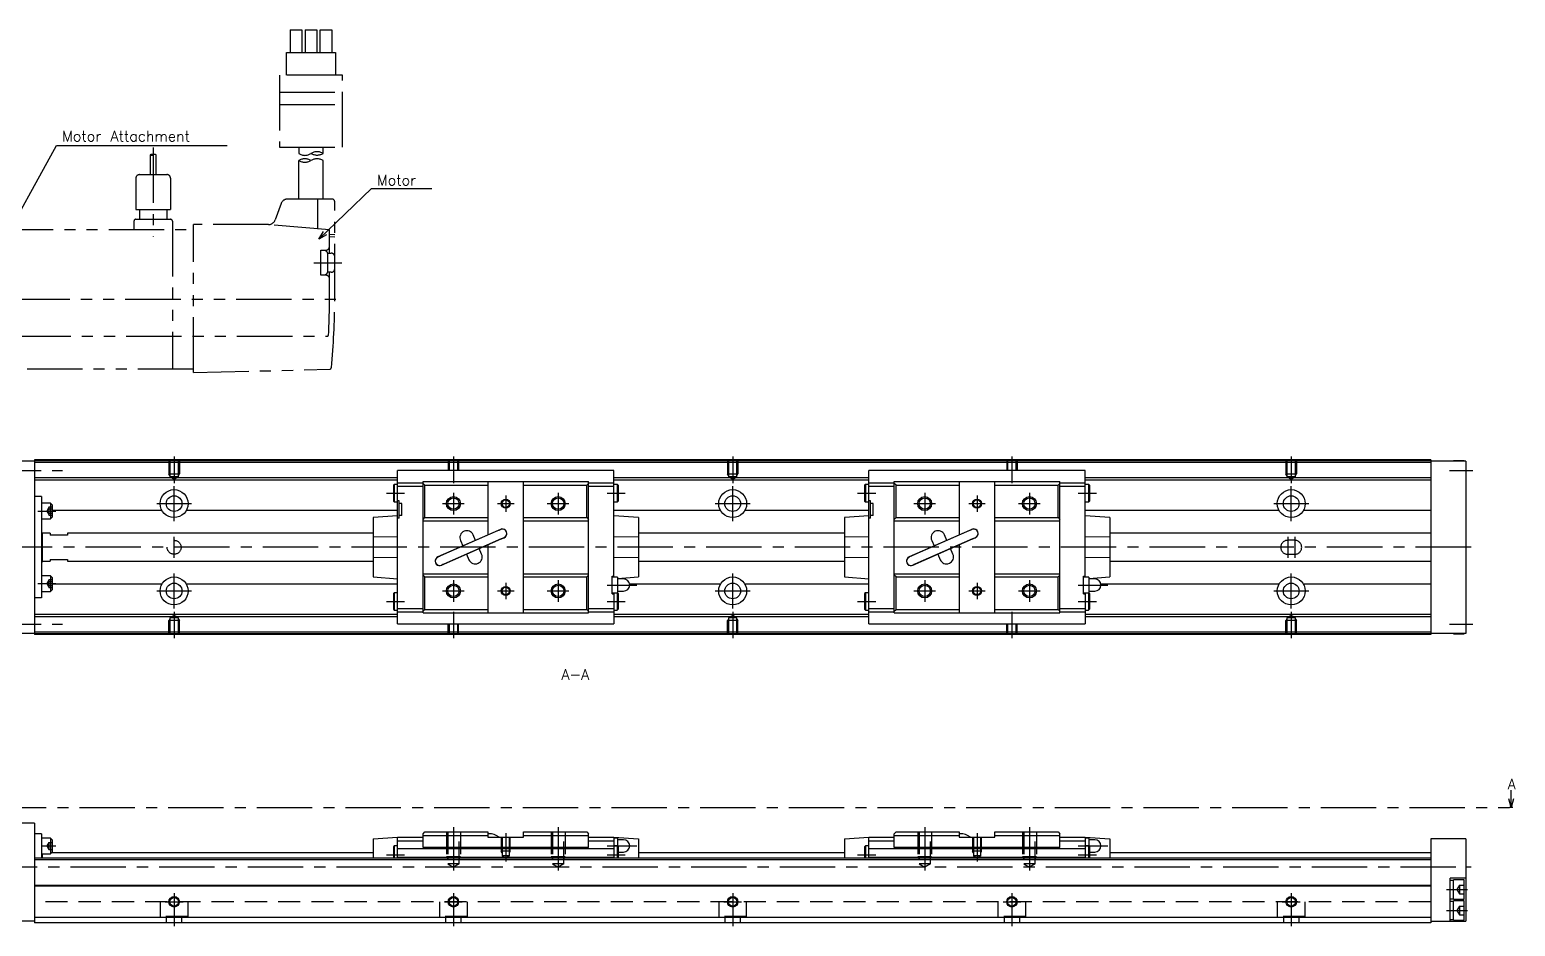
# Model space of a CAD drawing. Extents: x -2 to 668, y -8 to 266.
# Drawn here: x 242.2 to 667.7, y 9 to 265.7 of the extents above; entities that cross this region are included whole.
import ezdxf

# ---------------------------------------------------------------- set-up
doc = ezdxf.new("R2010")
doc.units = 0
doc.header["$LTSCALE"] = 0.5
for name, pattern in [('CENTER', [50.8, 31.75, -6.35, 6.35, -6.35]), ('DASHED', [19.05, 12.7, -6.35]), ('PHANTOM', [63.5, 31.75, -6.35, 6.35, -6.35, 6.35, -6.35])]:
    doc.linetypes.add(name, pattern=pattern)
for name, color, linetype in [('MSM_CENTER', 1, 'CENTER'), ('MSM_CONTINUOUS', 7, 'CONTINUOUS'), ('MSM_DASHED', 4, 'DASHED'), ('MSM_IMAGINARY', 6, 'PHANTOM'), ('MSM_NARROW', 5, 'CONTINUOUS'), ('MSM_PART_NUMBER', 7, 'CONTINUOUS')]:
    doc.layers.add(name, color=color, linetype=linetype)
doc.styles.get("Standard").update_dxf_attribs({"font": 'txt.shx', "height": 3, "bigfont": 'bigfont.shx'})

msp = doc.modelspace()

# ---------------------------------------------------------------- linework, layer by layer
at = {"layer": 'MSM_CENTER'}
for p, q in [((283.55, 143.5), (283.55, 135.87)), ((363.55, 143.5), (363.55, 135.87)), ((443.55, 143.5), (443.55, 135.87)), ((523.55, 143.5), (523.55, 135.87)), ((603.55, 143.5), (603.55, 135.87)), ((229.55, 139.5), (251.55, 139.5)), ((648.85, 139.5), (655.55, 139.5)), ((283.55, 125), (283.55, 135)), ((344.35, 133), (349.55, 133)), ((363.55, 133.1), (363.55, 126.9)), ((378.55, 132.37), (378.55, 127.64)), ((393.55, 133.1), (393.55, 126.9)), ((407.55, 133), (412.75, 133)), ((443.55, 125), (443.55, 135)), ((479.35, 133), (484.55, 133)), ((498.55, 133.1), (498.55, 126.9)), ((513.55, 132.37), (513.55, 127.64)), ((528.55, 133.1), (528.55, 126.9)), ((542.55, 133), (547.75, 133)), ((603.55, 125), (603.55, 135)), ((244.55, 127.89), (249.65, 127.89)), ((278.55, 130), (288.55, 130)), ((360.45, 130), (366.65, 130)), ((376.19, 130), (380.92, 130)), ((390.45, 130), (396.65, 130)), ((438.55, 130), (448.55, 130)), ((495.45, 130), (501.65, 130)), ((511.19, 130), (515.92, 130)), ((525.45, 130), (531.65, 130)), ((598.55, 130), (608.55, 130)), ((283.55, 114.5), (283.55, 120.5)), ((602.55, 120.5), (602.55, 114.5)), ((604.55, 120.5), (604.55, 114.5)), ((655.05, 117.5), (200.05, 117.5)), ((244.55, 107.11), (249.65, 107.11)), ((283.55, 100), (283.55, 110)), ((363.55, 108.1), (363.55, 101.9)), ((378.55, 107.37), (378.55, 102.64)), ((393.55, 108.1), (393.55, 101.9)), ((407.55, 106.7), (416.05, 106.7)), ((443.55, 100), (443.55, 110)), ((498.55, 108.1), (498.55, 101.9)), ((513.55, 107.37), (513.55, 102.64)), ((528.55, 108.1), (528.55, 101.9)), ((542.55, 106.7), (551.05, 106.7)), ((603.55, 100), (603.55, 110)), ((278.55, 105), (288.55, 105)), ((360.45, 105), (366.65, 105)), ((376.19, 105), (380.92, 105)), ((390.45, 105), (396.65, 105)), ((438.55, 105), (448.55, 105)), ((495.45, 105), (501.65, 105)), ((511.19, 105), (515.92, 105)), ((525.45, 105), (531.65, 105)), ((598.55, 105), (608.55, 105)), ((283.55, 99.01), (283.55, 91.5)), ((344.35, 102), (349.55, 102)), ((363.55, 99.01), (363.55, 91.5)), ((407.55, 102), (412.75, 102)), ((443.55, 99.01), (443.55, 91.5)), ((479.35, 102), (484.55, 102)), ((523.55, 99.01), (523.55, 91.5)), ((542.55, 102), (547.75, 102)), ((603.55, 99.01), (603.55, 91.5)), ((229.55, 95.5), (251.55, 95.5)), ((648.85, 95.5), (655.55, 95.5)), ((231.05, 43), (666.05, 43)), ((363.55, 37.35), (363.55, 24.96)), ((378.55, 35.7), (378.55, 27.54)), ((393.55, 37.35), (393.55, 24.96)), ((498.55, 37.35), (498.55, 24.96)), ((513.55, 35.7), (513.55, 27.54)), ((528.55, 37.35), (528.55, 24.96)), ((245.55, 32), (249.65, 32)), ((407.55, 32), (416.05, 32)), ((542.55, 32), (551.05, 32)), ((203.05, 26), (655.05, 26)), ((344.35, 29.5), (349.55, 29.5)), ((407.55, 29.5), (412.75, 29.5)), ((479.35, 29.5), (484.55, 29.5)), ((542.55, 29.5), (547.75, 29.5)), ((283.55, 18.5), (283.55, 9)), ((363.55, 18.5), (363.55, 9)), ((443.55, 18.5), (443.55, 9)), ((523.55, 18.5), (523.55, 9)), ((603.55, 18.5), (603.55, 9)), ((648.05, 19.5), (654.05, 19.5)), ((281.02, 16), (286.09, 16)), ((361.02, 16), (366.09, 16)), ((441.02, 16), (446.09, 16)), ((521.02, 16), (526.09, 16)), ((600.98, 16), (606.13, 16)), ((648.05, 13.5), (654.05, 13.5))]:
    msp.add_line(p, q, dxfattribs=at)
at = {"layer": 'MSM_CONTINUOUS'}
for p, q in [((243.55, 142.2), (231.05, 142.2)), ((243.55, 142.5), (243.55, 92.5)), ((643.55, 142.5), (243.55, 142.5)), ((643.55, 142.3), (243.55, 142.3)), ((643.55, 141.8), (243.55, 141.8)), ((643.55, 142.5), (643.55, 92.5)), ((653.55, 142.2), (643.55, 142.2)), ((650.05, 142.2), (650.05, 142.25)), ((653.05, 142.25), (650.05, 142.25)), ((653.05, 142.2), (653.05, 142.25)), ((653.55, 142.2), (653.55, 92.8)), ((347.55, 137.4), (243.55, 137.4)), ((347.55, 136.7), (243.55, 136.7)), ((409.55, 139.45), (347.55, 139.45)), ((347.55, 95.55), (347.55, 139.45)), ((354.85, 98.7), (354.85, 136.3)), ((354.85, 136.3), (402.25, 136.3)), ((373.45, 136.3), (373.45, 121.05)), ((383.65, 98.7), (383.65, 136.3)), ((402.25, 98.7), (402.25, 136.3)), ((409.55, 108.95), (409.55, 139.45)), ((482.55, 137.4), (409.55, 137.4)), ((482.55, 136.7), (409.55, 136.7)), ((544.55, 139.45), (482.55, 139.45)), ((482.55, 95.55), (482.55, 139.45)), ((489.85, 98.7), (489.85, 136.3)), ((489.85, 136.3), (537.25, 136.3)), ((508.45, 136.3), (508.45, 121.05)), ((518.65, 98.7), (518.65, 136.3)), ((537.25, 98.7), (537.25, 136.3)), ((544.55, 108.95), (544.55, 139.45)), ((643.55, 137.4), (544.55, 137.4)), ((643.55, 136.7), (544.55, 136.7)), ((245.55, 132), (243.55, 132)), ((245.55, 132), (245.55, 103)), ((346.6, 135.5), (346.35, 135.25)), ((346.35, 135.25), (346.35, 130.75)), ((347.55, 135.5), (346.6, 135.5)), ((346.6, 135.5), (346.6, 130.5)), ((347.55, 136), (354.85, 136)), ((347.55, 135), (354.85, 135)), ((355.35, 135.3), (354.85, 135.8)), ((355.35, 126), (355.35, 135.3)), ((355.35, 135.3), (373.45, 135.3)), ((383.65, 135.3), (401.75, 135.3)), ((402.25, 135.8), (401.75, 135.3)), ((401.75, 126), (401.75, 135.3)), ((402.25, 136), (409.55, 136)), ((402.25, 135), (409.55, 135)), ((410.5, 135.5), (409.55, 135.5)), ((410.5, 135.5), (410.5, 130.5)), ((410.75, 135.25), (410.5, 135.5)), ((410.75, 135.25), (410.75, 130.75)), ((481.6, 135.5), (481.35, 135.25)), ((481.35, 135.25), (481.35, 130.75)), ((482.55, 135.5), (481.6, 135.5)), ((481.6, 135.5), (481.6, 130.5)), ((482.55, 136), (489.85, 136)), ((482.55, 135), (489.85, 135)), ((490.35, 135.3), (489.85, 135.8)), ((490.35, 126), (490.35, 135.3)), ((490.35, 135.3), (508.45, 135.3)), ((518.65, 135.3), (536.75, 135.3)), ((537.25, 135.8), (536.75, 135.3)), ((536.75, 126), (536.75, 135.3)), ((537.25, 136), (544.55, 136)), ((537.25, 135), (544.55, 135)), ((545.5, 135.5), (544.55, 135.5)), ((545.5, 135.5), (545.5, 130.5)), ((545.75, 135.25), (545.5, 135.5)), ((545.75, 135.25), (545.75, 130.75)), ((248.15, 130.14), (245.55, 130.14)), ((248.15, 130.14), (248.15, 125.64)), ((248.65, 129.64), (248.15, 130.14)), ((248.65, 129.64), (248.65, 126.14)), ((280.07, 128.04), (248.65, 128.04)), ((347.55, 128.04), (287.04, 128.04)), ((346.35, 130.75), (346.6, 130.5)), ((346.6, 130.5), (347.55, 130.5)), ((348.05, 130.8), (347.55, 130.8)), ((348.05, 125.8), (348.05, 130.8)), ((348.75, 130), (348.05, 130)), ((348.75, 126.6), (348.75, 130)), ((409.55, 130.5), (410.5, 130.5)), ((440.07, 128.04), (409.55, 128.04)), ((410.5, 130.5), (410.75, 130.75)), ((482.55, 128.04), (447.04, 128.04)), ((481.35, 130.75), (481.6, 130.5)), ((481.6, 130.5), (482.55, 130.5)), ((483.05, 130.8), (482.55, 130.8)), ((483.05, 125.8), (483.05, 130.8)), ((483.75, 130), (483.05, 130)), ((483.75, 126.6), (483.75, 130)), ((544.55, 130.5), (545.5, 130.5)), ((600.07, 128.04), (544.55, 128.04)), ((545.5, 130.5), (545.75, 130.75)), ((643.55, 128.04), (607.04, 128.04)), ((245.55, 125.64), (248.15, 125.64)), ((248.15, 125.64), (248.65, 126.14)), ((347.55, 126.5), (340.55, 126)), ((340.55, 126), (340.55, 109)), ((348.05, 125.8), (347.55, 125.8)), ((348.75, 126.6), (348.05, 126.6)), ((354.85, 125.5), (355.35, 126)), ((354.85, 125.1), (373.45, 125.1)), ((355.35, 126), (373.45, 126)), ((383.65, 126), (401.75, 126)), ((383.65, 125.1), (402.25, 125.1)), ((401.75, 126), (402.25, 125.5)), ((416.55, 126), (409.55, 126.5)), ((416.55, 126), (416.55, 109)), ((482.55, 126.5), (475.55, 126)), ((475.55, 126), (475.55, 109)), ((483.05, 125.8), (482.55, 125.8)), ((483.75, 126.6), (483.05, 126.6)), ((489.85, 125.5), (490.35, 126)), ((489.85, 125.1), (508.45, 125.1)), ((490.35, 126), (508.45, 126)), ((518.65, 126), (536.75, 126)), ((518.65, 125.1), (537.25, 125.1)), ((536.75, 126), (537.25, 125.5)), ((551.55, 126), (544.55, 126.5)), ((551.55, 126), (551.55, 109)), ((245.75, 121.75), (245.55, 121.75)), ((245.75, 121.75), (245.75, 113.25)), ((248.05, 121.5), (245.75, 121.5)), ((248.05, 121.5), (248.05, 121)), ((253.05, 121), (248.05, 121)), ((253.05, 121.5), (253.05, 121)), ((340.55, 121.5), (253.05, 121.5)), ((347.55, 120.46), (340.55, 120.37)), ((377.08, 122.64), (359.08, 114.74)), ((376.35, 122.27), (359.85, 115.02)), ((360.13, 112.36), (378.13, 120.26)), ((360.86, 112.73), (377.36, 119.98)), ((365.57, 119.44), (366.25, 117.89)), ((369.91, 119.49), (369.23, 121.05)), ((377.1, 122.59), (376.78, 122.45)), ((377.78, 120.16), (378.11, 120.31)), ((416.55, 120.37), (409.55, 120.46)), ((475.55, 121.5), (416.55, 121.5)), ((482.55, 120.46), (475.55, 120.37)), ((512.08, 122.64), (494.08, 114.74)), ((511.35, 122.27), (494.85, 115.02)), ((495.13, 112.36), (513.13, 120.26)), ((495.86, 112.73), (512.36, 119.98)), ((500.57, 119.44), (501.25, 117.89)), ((504.91, 119.49), (504.23, 121.05)), ((512.1, 122.59), (511.78, 122.45)), ((512.78, 120.16), (513.11, 120.31)), ((551.55, 120.37), (544.55, 120.46)), ((643.55, 121.5), (551.55, 121.5)), ((367.3, 115.51), (367.98, 113.95)), ((371.64, 115.56), (370.96, 117.11)), ((373.45, 118.21), (373.45, 98.7)), ((502.3, 115.51), (502.98, 113.95)), ((506.64, 115.56), (505.96, 117.11)), ((508.45, 118.21), (508.45, 98.7)), ((245.55, 113.25), (245.75, 113.25)), ((245.75, 113.5), (248.05, 113.5)), ((248.05, 114), (253.05, 114)), ((248.05, 114), (248.05, 113.5)), ((253.05, 114), (253.05, 113.5)), ((253.05, 113.5), (340.55, 113.5)), ((340.55, 114.63), (347.55, 114.54)), ((359.43, 114.84), (359.1, 114.69)), ((360.11, 112.41), (360.43, 112.55)), ((409.55, 114.54), (416.55, 114.63)), ((416.55, 113.5), (475.55, 113.5)), ((475.55, 114.63), (482.55, 114.54)), ((494.43, 114.84), (494.1, 114.69)), ((495.11, 112.41), (495.43, 112.55)), ((544.55, 114.54), (551.55, 114.63)), ((551.55, 113.5), (643.55, 113.5)), ((248.15, 109.36), (245.55, 109.36)), ((248.15, 109.36), (248.15, 104.86)), ((248.65, 108.86), (248.15, 109.36)), ((248.65, 108.86), (248.65, 105.36)), ((280.07, 106.96), (248.65, 106.96)), ((347.55, 106.96), (287.04, 106.96)), ((340.55, 109), (347.55, 108.5)), ((354.85, 109.9), (373.45, 109.9)), ((355.35, 109), (354.85, 109.5)), ((355.35, 109), (373.45, 109)), ((355.35, 99.7), (355.35, 109)), ((383.65, 109.9), (402.25, 109.9)), ((383.65, 109), (401.75, 109)), ((402.25, 109.5), (401.75, 109)), ((401.75, 99.7), (401.75, 109)), ((409.05, 109.2), (409.55, 109.2)), ((409.05, 104.2), (409.05, 109.2)), ((410.55, 108.95), (409.05, 108.95)), ((410.55, 108.57), (416.55, 109)), ((410.55, 108.95), (410.55, 104.45)), ((412.3, 108.45), (410.55, 108.45)), ((440.07, 106.96), (414.03, 106.96)), ((482.55, 106.96), (447.04, 106.96)), ((475.55, 109), (482.55, 108.5)), ((489.85, 109.9), (508.45, 109.9)), ((490.35, 109), (489.85, 109.5)), ((490.35, 109), (508.45, 109)), ((490.35, 99.7), (490.35, 109)), ((518.65, 109.9), (537.25, 109.9)), ((518.65, 109), (536.75, 109)), ((537.25, 109.5), (536.75, 109)), ((536.75, 99.7), (536.75, 109)), ((544.05, 109.2), (544.55, 109.2)), ((544.05, 104.2), (544.05, 109.2)), ((545.55, 108.95), (544.05, 108.95)), ((545.55, 108.57), (551.55, 109)), ((545.55, 108.95), (545.55, 104.45)), ((547.3, 108.45), (545.55, 108.45)), ((600.07, 106.96), (549.03, 106.96)), ((643.55, 106.96), (607.04, 106.96)), ((245.55, 103), (243.55, 103)), ((245.55, 104.86), (248.15, 104.86)), ((248.15, 104.86), (248.65, 105.36)), ((346.6, 104.5), (346.35, 104.25)), ((346.35, 104.25), (346.35, 99.75)), ((346.6, 104.5), (346.6, 99.5)), ((347.55, 104.5), (346.6, 104.5)), ((409.05, 104.45), (410.55, 104.45)), ((409.05, 104.2), (409.55, 104.2)), ((409.55, 104.45), (409.55, 95.55)), ((410.5, 104.45), (410.5, 99.5)), ((410.55, 104.95), (412.3, 104.95)), ((410.75, 104.25), (410.55, 104.45)), ((410.75, 104.25), (410.75, 99.75)), ((481.6, 104.5), (481.35, 104.25)), ((481.35, 104.25), (481.35, 99.75)), ((481.6, 104.5), (481.6, 99.5)), ((482.55, 104.5), (481.6, 104.5)), ((544.05, 104.45), (545.55, 104.45)), ((544.05, 104.2), (544.55, 104.2)), ((544.55, 104.45), (544.55, 95.55)), ((545.5, 104.45), (545.5, 99.5)), ((545.55, 104.95), (547.3, 104.95)), ((545.75, 104.25), (545.55, 104.45)), ((545.75, 104.25), (545.75, 99.75)), ((347.55, 98.3), (243.55, 98.3)), ((346.35, 99.75), (346.6, 99.5)), ((346.6, 99.5), (347.55, 99.5)), ((347.55, 100), (354.85, 100)), ((347.55, 99), (354.85, 99)), ((354.85, 99.2), (355.35, 99.7)), ((354.85, 98.7), (402.25, 98.7)), ((355.35, 99.7), (373.45, 99.7)), ((383.65, 99.7), (401.75, 99.7)), ((401.75, 99.7), (402.25, 99.2)), ((402.25, 100), (409.55, 100)), ((402.25, 99), (409.55, 99)), ((409.55, 99.5), (410.5, 99.5)), ((482.55, 98.3), (409.55, 98.3)), ((410.5, 99.5), (410.75, 99.75)), ((481.35, 99.75), (481.6, 99.5)), ((481.6, 99.5), (482.55, 99.5)), ((482.55, 100), (489.85, 100)), ((482.55, 99), (489.85, 99)), ((489.85, 99.2), (490.35, 99.7)), ((489.85, 98.7), (537.25, 98.7)), ((490.35, 99.7), (508.45, 99.7)), ((518.65, 99.7), (536.75, 99.7)), ((536.75, 99.7), (537.25, 99.2)), ((537.25, 100), (544.55, 100)), ((537.25, 99), (544.55, 99)), ((544.55, 99.5), (545.5, 99.5)), ((643.55, 98.3), (544.55, 98.3)), ((545.5, 99.5), (545.75, 99.75)), ((347.55, 97.6), (243.55, 97.6)), ((347.55, 95.55), (409.55, 95.55)), ((482.55, 97.6), (409.55, 97.6)), ((482.55, 95.55), (544.55, 95.55)), ((643.55, 97.6), (544.55, 97.6)), ((243.55, 92.8), (231.05, 92.8)), ((643.55, 93.2), (243.55, 93.2)), ((643.55, 92.7), (243.55, 92.7)), ((643.55, 92.5), (243.55, 92.5)), ((653.55, 92.8), (643.55, 92.8)), ((650.05, 92.75), (650.05, 92.8)), ((650.05, 92.75), (653.05, 92.75)), ((653.05, 92.75), (653.05, 92.8)), ((666.55, 43), (666.55, 48)), ((666.55, 43), (665.88, 45.5)), ((667.05, 43), (666.05, 43)), ((667.22, 45.5), (666.55, 43)), ((243.55, 38.5), (233.05, 38.5)), ((243.55, 38.5), (243.55, 10)), ((245.55, 35.5), (243.55, 35.5)), ((245.55, 35.5), (245.55, 28.5)), ((248.15, 34.25), (245.55, 34.25)), ((248.65, 33.75), (248.15, 34.25)), ((248.15, 34.25), (248.15, 29.75)), ((340.55, 34), (347.55, 34.5)), ((347.55, 28.5), (347.55, 34.5)), ((347.55, 34.5), (354.85, 34.5)), ((354.85, 35.5), (355.35, 36)), ((354.85, 31.59), (354.85, 35.5)), ((354.85, 35), (373.45, 35)), ((355.35, 36), (373.45, 36)), ((373.45, 36), (373.45, 34.5)), ((373.71, 35.5), (373.45, 35.5)), ((373.45, 34.5), (383.65, 34.5)), ((383.65, 34.5), (383.65, 36)), ((383.65, 36), (401.75, 36)), ((383.65, 35), (402.25, 35)), ((401.75, 36), (402.25, 35.5)), ((402.25, 31.59), (402.25, 35.5)), ((402.25, 34.5), (409.55, 34.5)), ((409.55, 34.5), (416.55, 34)), ((409.55, 34.5), (409.55, 28.5)), ((410.55, 34.25), (409.55, 34.25)), ((410.55, 34.25), (410.55, 31.95)), ((475.55, 34), (482.55, 34.5)), ((482.55, 28.5), (482.55, 34.5)), ((482.55, 34.5), (489.85, 34.5)), ((489.85, 35.5), (490.35, 36)), ((489.85, 31.59), (489.85, 35.5)), ((489.85, 35), (508.45, 35)), ((490.35, 36), (508.45, 36)), ((508.45, 36), (508.45, 34.5)), ((508.71, 35.5), (508.45, 35.5)), ((508.45, 34.5), (518.65, 34.5)), ((518.65, 34.5), (518.65, 36)), ((518.65, 36), (536.75, 36)), ((518.65, 35), (537.25, 35)), ((536.75, 36), (537.25, 35.5)), ((537.25, 31.59), (537.25, 35.5)), ((537.25, 34.5), (544.55, 34.5)), ((544.55, 34.5), (551.55, 34)), ((544.55, 34.5), (544.55, 28.5)), ((545.55, 34.25), (544.55, 34.25)), ((545.55, 34.25), (545.55, 31.95)), ((248.15, 29.75), (248.65, 30.25)), ((340.55, 30), (248.4, 30)), ((248.65, 33.75), (248.65, 30.25)), ((340.55, 34), (340.55, 28.5)), ((346.6, 32), (346.35, 31.75)), ((346.35, 31.75), (346.35, 28.5)), ((347.55, 32), (346.6, 32)), ((346.6, 32), (346.6, 28.5)), ((347.55, 33.5), (354.85, 33.5)), ((347.55, 31.3), (409.55, 31.3)), ((402.25, 31.59), (354.85, 31.59)), ((402.25, 33.5), (409.55, 33.5)), ((410.5, 32), (409.55, 32)), ((410.75, 31.75), (410.5, 32)), ((410.5, 32), (410.5, 28.5)), ((412.3, 33.75), (410.55, 33.75)), ((410.75, 31.75), (410.75, 28.5)), ((410.75, 30.25), (412.3, 30.25)), ((416.55, 34), (416.55, 28.5)), ((475.55, 30), (416.55, 30)), ((475.55, 34), (475.55, 28.5)), ((481.6, 32), (481.35, 31.75)), ((481.35, 31.75), (481.35, 28.5)), ((482.55, 32), (481.6, 32)), ((481.6, 32), (481.6, 28.5)), ((482.55, 33.5), (489.85, 33.5)), ((482.55, 31.3), (544.55, 31.3)), ((537.25, 31.59), (489.85, 31.59)), ((537.25, 33.5), (544.55, 33.5)), ((545.5, 32), (544.55, 32)), ((545.75, 31.75), (545.5, 32)), ((545.5, 32), (545.5, 28.5)), ((547.3, 33.75), (545.55, 33.75)), ((545.75, 31.75), (545.75, 28.5)), ((545.75, 30.25), (547.3, 30.25)), ((551.55, 34), (551.55, 28.5)), ((643.55, 30), (551.55, 30)), ((653.55, 34), (643.55, 34)), ((643.55, 34), (643.55, 10)), ((653.55, 34), (653.55, 10.5)), ((643.55, 28.5), (243.55, 28.5)), ((643.55, 28), (243.55, 28)), ((245.55, 29.75), (248.15, 29.75)), ((245.75, 29.75), (245.75, 28.5)), ((347.55, 28.8), (409.55, 28.8)), ((482.55, 28.8), (544.55, 28.8)), ((649.05, 10.5), (649.05, 22.75)), ((653.55, 22.75), (649.05, 22.75)), ((650.05, 22.1), (649.05, 22.1)), ((650.05, 16.75), (650.05, 22.25)), ((653.05, 22.25), (650.05, 22.25)), ((653.05, 16.75), (653.05, 22.25)), ((643.55, 20.7), (243.55, 20.7)), ((643.55, 20.5), (243.55, 20.5)), ((649.05, 16.9), (650.05, 16.9)), ((650.05, 16.1), (649.05, 16.1)), ((650.05, 16.75), (653.05, 16.75)), ((650.05, 10.75), (650.05, 16.25)), ((653.05, 16.25), (650.05, 16.25)), ((653.05, 10.75), (653.05, 16.25)), ((243.55, 10.5), (231.05, 10.5)), ((643.55, 11.5), (243.55, 11.5)), ((643.55, 10), (243.55, 10)), ((643.55, 10.5), (653.55, 10.5)), ((649.05, 10.9), (650.05, 10.9)), ((650.05, 10.75), (653.05, 10.75))]:
    msp.add_line(p, q, dxfattribs=at)
for centre, radius in [((283.55, 130), 4), ((283.55, 130), 2.25), ((443.55, 130), 4), ((443.55, 130), 2.25), ((603.55, 130), 4), ((603.55, 130), 2.25), ((363.55, 130), 1.62), ((378.55, 130), 1.06), ((393.55, 130), 1.62), ((498.55, 130), 1.62), ((513.55, 130), 1.06), ((528.55, 130), 1.62), ((283.55, 105), 4), ((283.55, 105), 2.25), ((363.55, 105), 1.62), ((393.55, 105), 1.62), ((443.55, 105), 4), ((443.55, 105), 2.25), ((498.55, 105), 1.62), ((528.55, 105), 1.62), ((603.55, 105), 4), ((603.55, 105), 2.25), ((378.55, 105), 1.06), ((513.55, 105), 1.06), ((283.55, 16), 1.23), ((363.55, 16), 1.23), ((443.55, 16), 1.23), ((523.55, 16), 1.23), ((603.55, 16), 1.23)]:
    msp.add_circle(centre, radius, dxfattribs=at)
for centre, radius, start, end in [((367.4, 120.25), 2, 23.6961, 203.6961), ((377.75, 118.6), 3.92, 105.6343, 110.9103), ((377.6, 121.45), 1.3, 272.968, 134.4242), ((377.6, 121.45), 1.25, 293.6961, 113.6961), ((376.64, 121.62), 1.8, 293.3543, 304.8918), ((502.4, 120.25), 2, 23.6961, 203.6961), ((512.75, 118.6), 3.92, 105.6343, 110.9103), ((512.6, 121.45), 1.3, 272.968, 134.4242), ((512.6, 121.45), 1.25, 293.6961, 113.6961), ((511.64, 121.62), 1.8, 293.3543, 304.8918), ((363.56, 108), 7.94, 117.8361, 120.4339), ((369.81, 114.75), 2, 203.6961, 23.6961), ((498.56, 108), 7.94, 117.8361, 120.4339), ((504.81, 114.75), 2, 203.6961, 23.6961), ((359.6, 113.55), 1.3, 92.968, 314.4242), ((359.6, 113.55), 1.25, 113.6961, 293.6961), ((360.12, 114.4), 1.82, 282.5713, 293.9767), ((494.6, 113.55), 1.3, 92.968, 314.4242), ((494.6, 113.55), 1.25, 113.6961, 293.6961), ((495.12, 114.4), 1.82, 282.5713, 293.9767), ((412.3, 106.7), 1.75, 270, 90), ((547.3, 106.7), 1.75, 270, 90), ((373.68, 30.53), 4.97, 53.0275, 89.6143), ((508.68, 30.53), 4.97, 53.0275, 89.6143), ((412.3, 32), 1.75, 270, 90), ((547.3, 32), 1.75, 270, 90)]:
    msp.add_arc(centre, radius, start, end, dxfattribs=at)
at = {"layer": 'MSM_DASHED'}
for p, q in [((282.05, 142.5), (282.05, 138.5)), ((282.32, 142.5), (282.32, 137.7)), ((284.78, 137.7), (284.78, 142.5)), ((285.05, 142.5), (285.05, 138.5)), ((362.05, 142.5), (362.05, 139.45)), ((362.32, 142.5), (362.32, 139.45)), ((364.78, 139.45), (364.78, 142.5)), ((365.05, 142.5), (365.05, 139.45)), ((442.05, 142.5), (442.05, 138.5)), ((442.32, 142.5), (442.32, 137.7)), ((444.78, 137.7), (444.78, 142.5)), ((445.05, 142.5), (445.05, 138.5)), ((522.05, 142.5), (522.05, 139.45)), ((522.32, 142.5), (522.32, 139.45)), ((524.78, 139.45), (524.78, 142.5)), ((525.05, 142.5), (525.05, 139.45)), ((602.05, 142.5), (602.05, 138.5)), ((602.32, 142.5), (602.32, 137.7)), ((604.78, 137.7), (604.78, 142.5)), ((605.05, 142.5), (605.05, 138.5)), ((282.05, 138.5), (285.05, 138.5)), ((282.32, 138.03), (282.05, 138.5)), ((282.32, 137.7), (283.55, 136.99)), ((284.78, 137.7), (282.32, 137.7)), ((283.55, 136.99), (284.78, 137.7)), ((284.78, 138.03), (285.05, 138.5)), ((442.05, 138.5), (445.05, 138.5)), ((442.32, 138.03), (442.05, 138.5)), ((442.32, 137.7), (443.55, 136.99)), ((444.78, 137.7), (442.32, 137.7)), ((443.55, 136.99), (444.78, 137.7)), ((444.78, 138.03), (445.05, 138.5)), ((602.05, 138.5), (605.05, 138.5)), ((602.32, 138.03), (602.05, 138.5)), ((602.32, 137.7), (603.55, 136.99)), ((604.78, 137.7), (602.32, 137.7)), ((603.55, 136.99), (604.78, 137.7)), ((604.78, 138.03), (605.05, 138.5)), ((247.65, 128.89), (247.08, 127.89)), ((247.08, 127.89), (247.65, 126.89)), ((247.65, 129.05), (248.65, 129.05)), ((247.65, 129.05), (247.65, 126.74)), ((247.65, 128.47), (248.65, 128.47)), ((247.65, 127.31), (248.65, 127.31)), ((247.65, 126.74), (248.65, 126.74)), ((604.55, 119.5), (602.55, 119.5)), ((602.55, 115.5), (604.55, 115.5)), ((247.65, 108.11), (247.08, 107.11)), ((247.08, 107.11), (247.65, 106.11)), ((247.65, 108.26), (248.65, 108.26)), ((247.65, 108.26), (247.65, 105.95)), ((247.65, 107.69), (248.65, 107.69)), ((247.65, 106.53), (248.65, 106.53)), ((247.65, 105.95), (248.65, 105.95)), ((283.55, 98.01), (282.32, 97.3)), ((284.78, 97.3), (283.55, 98.01)), ((443.55, 98.01), (442.32, 97.3)), ((444.78, 97.3), (443.55, 98.01)), ((603.55, 98.01), (602.32, 97.3)), ((604.78, 97.3), (603.55, 98.01)), ((282.32, 96.97), (282.05, 96.5)), ((285.05, 96.5), (282.05, 96.5)), ((282.05, 92.5), (282.05, 96.5)), ((282.32, 97.3), (282.32, 92.5)), ((284.78, 97.3), (282.32, 97.3)), ((284.78, 92.5), (284.78, 97.3)), ((284.78, 96.97), (285.05, 96.5)), ((285.05, 92.5), (285.05, 96.5)), ((362.05, 92.5), (362.05, 95.55)), ((362.32, 95.55), (362.32, 92.5)), ((364.78, 92.5), (364.78, 95.55)), ((365.05, 92.5), (365.05, 95.55)), ((442.32, 96.97), (442.05, 96.5)), ((442.05, 92.5), (442.05, 96.5)), ((445.05, 96.5), (442.05, 96.5)), ((442.32, 97.3), (442.32, 92.5)), ((444.78, 97.3), (442.32, 97.3)), ((444.78, 92.5), (444.78, 97.3)), ((444.78, 96.97), (445.05, 96.5)), ((445.05, 92.5), (445.05, 96.5)), ((522.05, 92.5), (522.05, 95.55)), ((522.32, 95.55), (522.32, 92.5)), ((524.78, 92.5), (524.78, 95.55)), ((525.05, 92.5), (525.05, 95.55)), ((602.32, 96.97), (602.05, 96.5)), ((602.05, 92.5), (602.05, 96.5)), ((605.05, 96.5), (602.05, 96.5)), ((602.32, 97.3), (602.32, 92.5)), ((604.78, 97.3), (602.32, 97.3)), ((604.78, 92.5), (604.78, 97.3)), ((604.78, 96.97), (605.05, 96.5)), ((605.05, 92.5), (605.05, 96.5)), ((361.55, 36), (361.55, 29)), ((361.93, 36), (361.93, 26.9)), ((365.18, 26.9), (365.18, 36)), ((365.55, 36), (365.55, 29)), ((377.25, 34.5), (377.25, 30.5)), ((377.5, 34.5), (377.5, 29.15)), ((379.61, 29.15), (379.61, 34.5)), ((379.85, 30.5), (379.85, 34.5)), ((391.55, 36), (391.55, 29)), ((391.93, 36), (391.93, 26.9)), ((395.18, 26.9), (395.18, 36)), ((395.55, 36), (395.55, 29)), ((496.55, 36), (496.55, 29)), ((496.93, 36), (496.93, 26.9)), ((500.18, 26.9), (500.18, 36)), ((500.55, 36), (500.55, 29)), ((512.25, 34.5), (512.25, 30.5)), ((512.5, 34.5), (512.5, 29.15)), ((514.61, 29.15), (514.61, 34.5)), ((514.85, 30.5), (514.85, 34.5)), ((526.55, 36), (526.55, 29)), ((526.93, 36), (526.93, 26.9)), ((530.18, 26.9), (530.18, 36)), ((530.55, 36), (530.55, 29)), ((247.65, 33), (247.08, 32)), ((247.08, 32), (247.65, 31)), ((247.65, 33), (248.65, 33)), ((247.65, 33), (247.65, 31)), ((247.65, 32), (248.65, 32)), ((247.65, 31), (248.65, 31)), ((379.85, 30.5), (377.25, 30.5)), ((377.5, 30.05), (377.25, 30.5)), ((379.61, 30.05), (379.85, 30.5)), ((514.85, 30.5), (512.25, 30.5)), ((512.5, 30.05), (512.25, 30.5)), ((514.61, 30.05), (514.85, 30.5)), ((361.55, 29), (365.55, 29)), ((361.55, 29), (361.93, 28.3)), ((365.18, 26.9), (361.93, 26.9)), ((361.93, 26.9), (363.55, 25.96)), ((365.18, 26.9), (363.55, 25.96)), ((365.18, 28.3), (365.55, 29)), ((379.61, 29.15), (377.5, 29.15)), ((377.5, 29.15), (378.55, 28.54)), ((379.61, 29.15), (378.55, 28.54)), ((391.55, 29), (395.55, 29)), ((391.55, 29), (391.93, 28.3)), ((395.18, 26.9), (391.93, 26.9)), ((391.93, 26.9), (393.55, 25.96)), ((395.18, 26.9), (393.55, 25.96)), ((395.18, 28.3), (395.55, 29)), ((496.55, 29), (500.55, 29)), ((496.55, 29), (496.93, 28.3)), ((500.18, 26.9), (496.93, 26.9)), ((496.93, 26.9), (498.55, 25.96)), ((500.18, 26.9), (498.55, 25.96)), ((500.18, 28.3), (500.55, 29)), ((514.61, 29.15), (512.5, 29.15)), ((512.5, 29.15), (513.55, 28.54)), ((514.61, 29.15), (513.55, 28.54)), ((526.55, 29), (530.55, 29)), ((526.55, 29), (526.93, 28.3)), ((530.18, 26.9), (526.93, 26.9)), ((526.93, 26.9), (528.55, 25.96)), ((530.18, 26.9), (528.55, 25.96)), ((530.18, 28.3), (530.55, 29)), ((651.75, 20.75), (651.03, 19.5)), ((651.03, 19.5), (651.75, 18.25)), ((651.75, 20.75), (653.05, 20.75)), ((651.75, 20.75), (651.75, 18.25)), ((651.75, 19.5), (653.05, 19.5)), ((651.75, 18.25), (653.05, 18.25)), ((643.55, 16), (243.55, 16)), ((279.55, 16), (279.55, 11.8)), ((287.55, 11.8), (287.55, 16)), ((359.55, 16), (359.55, 11.8)), ((367.55, 11.8), (367.55, 16)), ((439.55, 16), (439.55, 11.8)), ((447.55, 11.8), (447.55, 16)), ((519.55, 16), (519.55, 11.8)), ((527.55, 11.8), (527.55, 16)), ((599.55, 16), (599.55, 11.8)), ((607.55, 11.8), (607.55, 16)), ((651.75, 14.75), (651.03, 13.5)), ((651.03, 13.5), (651.75, 12.25)), ((651.75, 14.75), (653.05, 14.75)), ((651.75, 14.75), (651.75, 12.25)), ((651.75, 13.5), (653.05, 13.5)), ((287.55, 11.8), (279.55, 11.8)), ((281.3, 11.8), (281.3, 10)), ((285.8, 10), (285.8, 11.8)), ((367.55, 11.8), (359.55, 11.8)), ((361.3, 11.8), (361.3, 10)), ((365.8, 10), (365.8, 11.8)), ((447.55, 11.8), (439.55, 11.8)), ((441.3, 11.8), (441.3, 10)), ((445.8, 10), (445.8, 11.8)), ((527.55, 11.8), (519.55, 11.8)), ((521.3, 11.8), (521.3, 10)), ((525.8, 10), (525.8, 11.8)), ((607.55, 11.8), (599.55, 11.8)), ((601.3, 11.8), (601.3, 10)), ((605.8, 10), (605.8, 11.8)), ((651.75, 12.25), (653.05, 12.25))]:
    msp.add_line(p, q, dxfattribs=at)
msp.add_circle((283.55, 117.5), 2, dxfattribs=at)
for centre, start, end in [((602.55, 117.5), 90, 270), ((604.55, 117.5), 270, 90)]:
    msp.add_arc(centre, 2, start, end, dxfattribs=at)
at = {"layer": 'MSM_IMAGINARY'}
for p, q in [((316.75, 265.68), (320.15, 265.68)), ((316.75, 265.68), (316.75, 259.18)), ((320.15, 265.68), (320.15, 259.18)), ((321.05, 265.68), (324.45, 265.68)), ((321.05, 265.68), (321.05, 259.18)), ((324.45, 265.68), (324.45, 259.18)), ((325.35, 265.68), (328.75, 265.68)), ((325.35, 259.18), (325.35, 265.68)), ((328.75, 265.68), (328.75, 259.18)), ((315.75, 259.18), (329.75, 259.18)), ((315.75, 252.68), (315.75, 259.18)), ((329.75, 259.18), (329.75, 252.68)), ((331.75, 252.68), (313.75, 252.68)), ((313.75, 252.68), (313.75, 232.06)), ((331.75, 232.06), (331.75, 252.68)), ((313.75, 247.83), (331.75, 247.83)), ((313.75, 244.23), (331.75, 244.23)), ((276.7, 229.84), (276.7, 224.2)), ((277.55, 231.95), (277.55, 206.5)), ((278.4, 224.2), (278.4, 229.84)), ((313.75, 232.06), (331.75, 232.06)), ((319.25, 232.06), (319.25, 230.27)), ((326.25, 230.27), (326.25, 232.06)), ((319.25, 217.2), (319.25, 228.24)), ((326.25, 217.2), (326.25, 228.24)), ((272.6, 223.2), (272.6, 214.2)), ((273.6, 224.2), (281.5, 224.2)), ((282.5, 223.2), (282.5, 214.2)), ((328.75, 217.2), (316.05, 217.2)), ((324.75, 208.66), (324.75, 217.2)), ((272.6, 214.2), (282.5, 214.2)), ((273.65, 214.2), (273.65, 211.4)), ((281.45, 214.2), (281.45, 211.4)), ((314.18, 215.88), (312.48, 211.22)), ((329.55, 188.5), (329.55, 216.4)), ((272.05, 210.9), (272.05, 208.5)), ((272.55, 211.4), (282.55, 211.4)), ((283.05, 210.9), (283.05, 168.5)), ((289.05, 167.5), (289.05, 209.9)), ((310.6, 209.9), (289.05, 209.9)), ((328.05, 208.37), (310.6, 209.9)), ((233.05, 208.5), (289.05, 208.5)), ((328.05, 201.73), (328.05, 208.37)), ((329.55, 206.96), (328.05, 207.09)), ((329.55, 206.26), (328.05, 206.39)), ((325.55, 202.58), (327.05, 202.58)), ((325.55, 195.38), (325.55, 202.58)), ((326.55, 202.48), (325.55, 202.48)), ((327.52, 201.73), (328.55, 201.73)), ((327.55, 196.48), (327.55, 201.48)), ((323.55, 198.98), (331.55, 198.98)), ((328.55, 196.23), (327.55, 196.23)), ((328.05, 188.5), (328.05, 196.23)), ((325.55, 195.48), (326.55, 195.48)), ((327.06, 195.38), (325.55, 195.38)), ((206.05, 188.5), (331.55, 188.5)), ((238.05, 177.93), (327.3, 177.93)), ((289.05, 168.5), (233.05, 168.5)), ((289.05, 167.5), (328.11, 168.49))]:
    msp.add_line(p, q, dxfattribs=at)
for centre, radius, start, end in [((277.13, 229.1), 0.85, 60.0009, 119.999), ((277.13, 230.57), 0.85, 240.001, 299.999), ((277.98, 229.1), 0.85, 59.9987, 119.999), ((321, 232.71), 3, 234.3132, 305.6839), ((324.5, 227.24), 3.5, 60.0014, 120.0014), ((324.5, 233.3), 3.5, 240.0015, 300.0015), ((321, 225.21), 3.5, 60.0014, 120.1319), ((321, 231.27), 3.5, 239.871, 300), ((324.5, 225.21), 3.5, 60.0637, 120), ((273.6, 223.2), 1, 90, 180), ((281.5, 223.2), 1, 360, 90), ((316.05, 215.2), 2, 90, 160), ((328.75, 216.4), 0.8, 360, 90), ((272.55, 210.9), 0.5, 90, 180), ((282.55, 210.9), 0.5, 360, 90), ((310.6, 211.9), 2, 270, 340), ((326.55, 201.48), 1, 360, 90), ((327.05, 203.58), 1, 270, 0), ((328.55, 200.73), 1, 360, 90), ((326.55, 196.48), 1, 270, 360), ((328.55, 197.23), 1, 270, 360), ((327.06, 194.38), 1, 1.7094, 90), ((129.55, 188.5), 198.5, 357.0836, 0), ((129.55, 188.5), 200, 354.3874, 0), ((327.3, 178.43), 0.5, 270, 357.0836), ((328.1, 168.99), 0.5, 271.4503, 354.3874)]:
    msp.add_arc(centre, radius, start, end, dxfattribs=at)
at = {"layer": 'MSM_NARROW'}
for centre, radius in [((363.55, 130), 2), ((393.55, 130), 2), ((498.55, 130), 2), ((528.55, 130), 2), ((378.55, 130), 1.3), ((513.55, 130), 1.3), ((363.55, 105), 2), ((393.55, 105), 2), ((498.55, 105), 2), ((528.55, 105), 2), ((378.55, 105), 1.3), ((513.55, 105), 1.3), ((283.55, 16), 1.5), ((363.55, 16), 1.5), ((443.55, 16), 1.5), ((523.55, 16), 1.5), ((603.55, 16), 1.5)]:
    msp.add_circle(centre, radius, dxfattribs=at)
at = {"layer": 'MSM_PART_NUMBER'}
for p, q in [((231.8, 199.8), (249.89, 232.55)), ((249.89, 232.55), (298.72, 232.55)), ((324.97, 205.69), (340.11, 220.24)), ((340.11, 220.24), (357.41, 220.24)), ((324.97, 205.69), (326.31, 207.9)), ((327.23, 206.94), (324.97, 205.69))]:
    msp.add_line(p, q, dxfattribs=at)

# ---------------------------------------------------------------- texts
for s, p in [('Motor Attachment', (251.45, 233.69)), ('Motor', (341.63, 221.1)), ('A-A', (394.48, 79.6)), ('A', (665.55, 48.25))]:
    msp.add_text(s, height=3, dxfattribs=at).set_placement(p)

doc.saveas('drawing.dxf')
